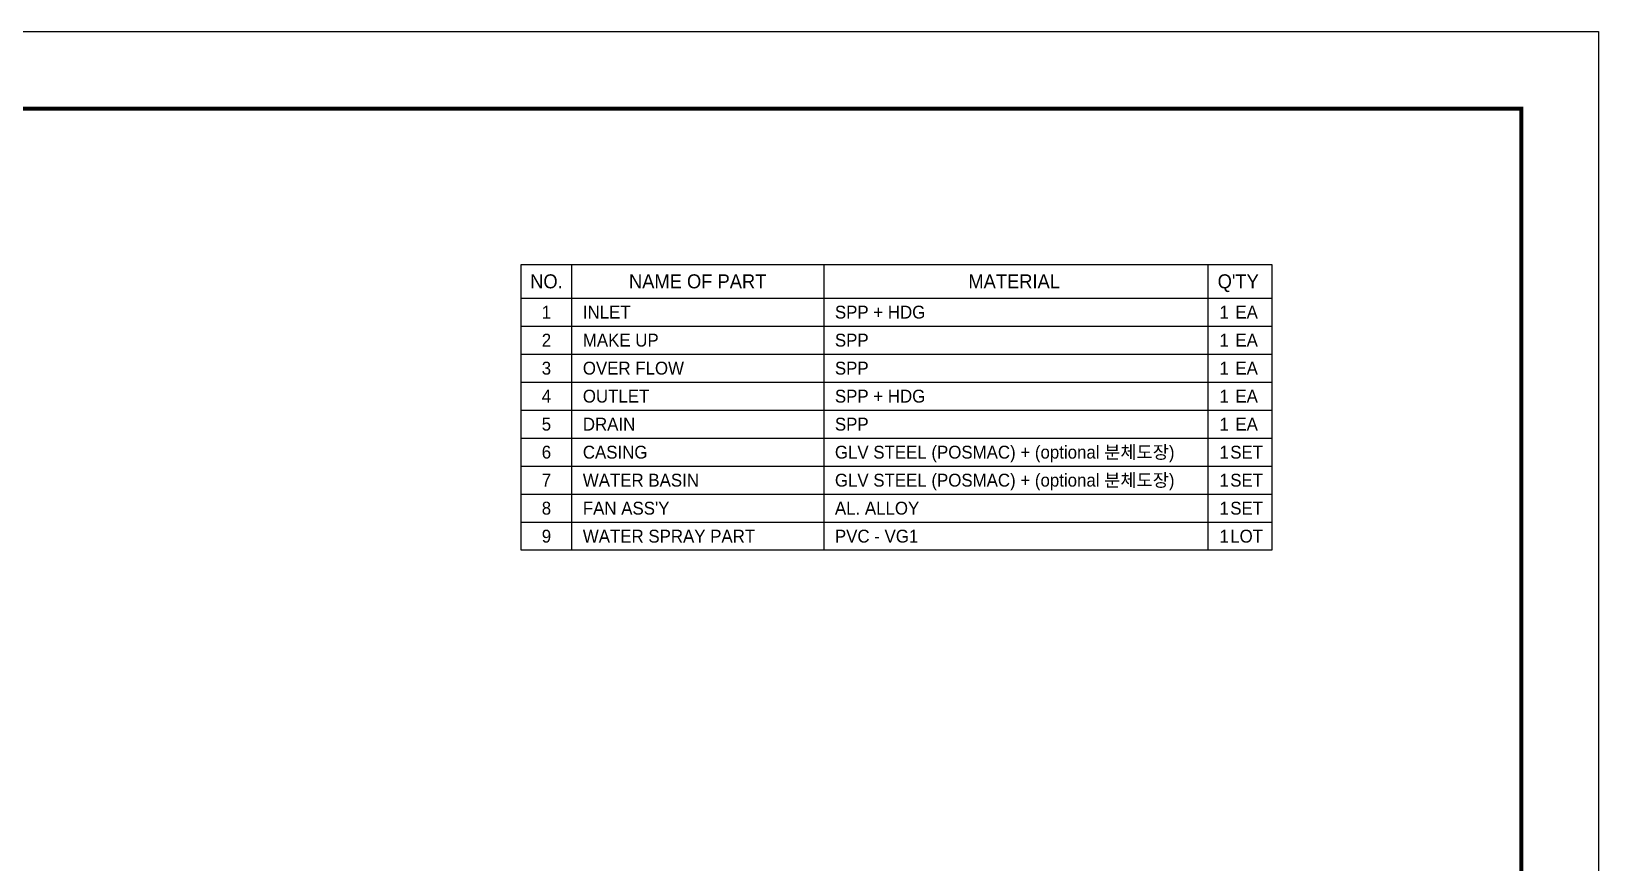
# Model space of a CAD drawing. Header units: millimetres. Extents: x 211471 to 250425, y 0 to 20795.
# Drawn here: x 236232 to 250425, y 13266 to 20795 of the extents above; entities that cross this region are included whole.
import ezdxf
from ezdxf.enums import TextEntityAlignment as Align

# ---------------------------------------------------------------- set-up
doc = ezdxf.new("R2010")
doc.units = ezdxf.units.MM
doc.header["$LTSCALE"] = 30
doc.header["$MEASUREMENT"] = 0
doc.layers.get('DEFPOINTS').update_dxf_attribs({"color": 143, "linetype": 'CONTINUOUS'})
for name, color, linetype in [('냉각탑_box', 1, 'CONTINUOUS'), ('냉각탑_form', 1, 'CONTINUOUS'), ('냉각탑_text', 3, 'CONTINUOUS')]:
    doc.layers.add(name, color=color, linetype=linetype)
doc.styles.add('돋움', font='')
doc.styles.get('돋움').set_extended_font_data('Dotum')

# ---------------------------------------------------------------- blocks, each defined once
blk = doc.blocks.new('냉각탑form')
at = {"layer": 'DEFPOINTS'}
blk.add_lwpolyline([(0, 297.07), (420.1, 297.07), (420.1, 0), (0, 0)], close=True, dxfattribs=at)
at = {"layer": '냉각탑_form', "const_width": 0.5}
blk.add_lwpolyline([(10, 287.07), (10, 10), (410.1, 10), (410.1, 287.07)], close=True, dxfattribs=at)

msp = doc.modelspace()

# ---------------------------------------------------------------- linework, layer by layer
at = {"layer": '냉각탑_box'}
for p, q in [((241124.5, 18683.2), (241124.5, 16096.3)), ((243407.1, 18683.2), (243407.1, 16096.3)), ((246886.4, 18683.2), (246886.4, 16096.3)), ((240668, 18378.9), (247465.1, 18378.9)), ((240668, 18125.2), (247465.1, 18125.2)), ((240668, 17871.6), (247465.1, 17871.6)), ((240668, 17618), (247465.1, 17618)), ((240668, 17364.4), (247465.1, 17364.4)), ((240668, 17110.7), (247465.1, 17110.7)), ((240668, 16857.1), (247465.1, 16857.1)), ((240668, 16603.5), (247465.1, 16603.5)), ((240668, 16349.9), (247465.1, 16349.9))]:
    msp.add_line(p, q, dxfattribs=at)
msp.add_lwpolyline([(240668, 16096.3), (240668, 18683.2), (247465.1, 18683.2), (247465.1, 16096.3)], close=True, dxfattribs=at)

# ---------------------------------------------------------------- block references
at = {"layer": '냉각탑_form', "xscale": 70, "yscale": 70, "zscale": 70}
msp.add_blockref('냉각탑form', (221017.4, 0), dxfattribs=at)

# ---------------------------------------------------------------- texts
at = {"layer": '냉각탑_text', "style": '돋움'}
for s, height, p in [('NO.', 126.81, (240896.2, 18531)), ('NAME OF PART', 126.812, (242265.8, 18531)), ('MATERIAL', 126.81, (245131.7, 18531)), ("Q'TY", 126.81, (247160.7, 18531)), ('1', 116.7, (240896.2, 18252.1)), ('1', 116.7, (247033.9, 18252.1)), ('EA', 116.67, (247236.8, 18252.1)), ('2', 116.7, (240896.2, 17998.4)), ('1', 116.7, (247033.9, 17998.4)), ('EA', 116.67, (247236.8, 17998.4)), ('3', 116.7, (240896.2, 17744.8)), ('1', 116.7, (247033.9, 17744.8)), ('EA', 116.67, (247236.8, 17744.8)), ('4', 116.7, (240896.2, 17491.2)), ('1', 116.7, (247033.9, 17491.2)), ('EA', 116.67, (247236.8, 17491.2)), ('5', 116.7, (240896.2, 17237.6)), ('1', 116.7, (247033.9, 17237.6)), ('EA', 116.67, (247236.8, 17237.6)), ('6', 116.7, (240896.2, 16983.9)), ('1', 116.7, (247033.9, 16983.9)), ('SET', 116.67, (247236.8, 16983.9)), ('7', 116.7, (240896.2, 16730.3)), ('1', 116.7, (247033.9, 16730.3)), ('SET', 116.67, (247236.8, 16730.3)), ('8', 116.7, (240896.2, 16476.7)), ('1', 116.7, (247033.9, 16476.7)), ('SET', 116.67, (247236.8, 16476.7)), ('9', 116.7, (240896.2, 16223.1)), ('1', 116.7, (247033.9, 16223.1)), ('LOT', 116.67, (247236.8, 16223.1))]:
    msp.add_text(s, height=height, dxfattribs=at).set_placement(p, align=Align.MIDDLE_CENTER)
for s, height, p in [('INLET ', 116.67, (241225.9, 18252.1)), ('SPP + HDG', 116.67, (243508.6, 18252.1)), ('MAKE UP', 116.67, (241225.9, 17998.4)), ('SPP', 116.67, (243508.6, 17998.4)), ('OVER FLOW', 116.67, (241225.9, 17744.8)), ('SPP', 116.67, (243508.6, 17744.8)), ('OUTLET ', 116.67, (241225.9, 17491.2)), ('SPP + HDG', 116.67, (243508.6, 17491.2)), ('DRAIN', 116.67, (241225.9, 17237.6)), ('SPP', 116.67, (243508.6, 17237.6)), ('CASING', 116.67, (241225.9, 16983.9)), ('GLV STEEL (POSMAC) + (optional 분체도장)', 116.667, (243508.6, 16983.9)), ('WATER BASIN', 116.667, (241225.9, 16730.3)), ('GLV STEEL (POSMAC) + (optional 분체도장)', 116.667, (243508.6, 16730.3)), ("FAN ASS'Y", 116.67, (241225.9, 16476.7)), ('AL. ALLOY', 116.67, (243508.6, 16476.7)), ('WATER SPRAY PART', 116.667, (241225.9, 16223.1)), ('PVC - VG1', 116.67, (243508.6, 16223.1))]:
    msp.add_text(s, height=height, dxfattribs=at).set_placement(p, align=Align.MIDDLE_LEFT)

doc.saveas('drawing.dxf')
